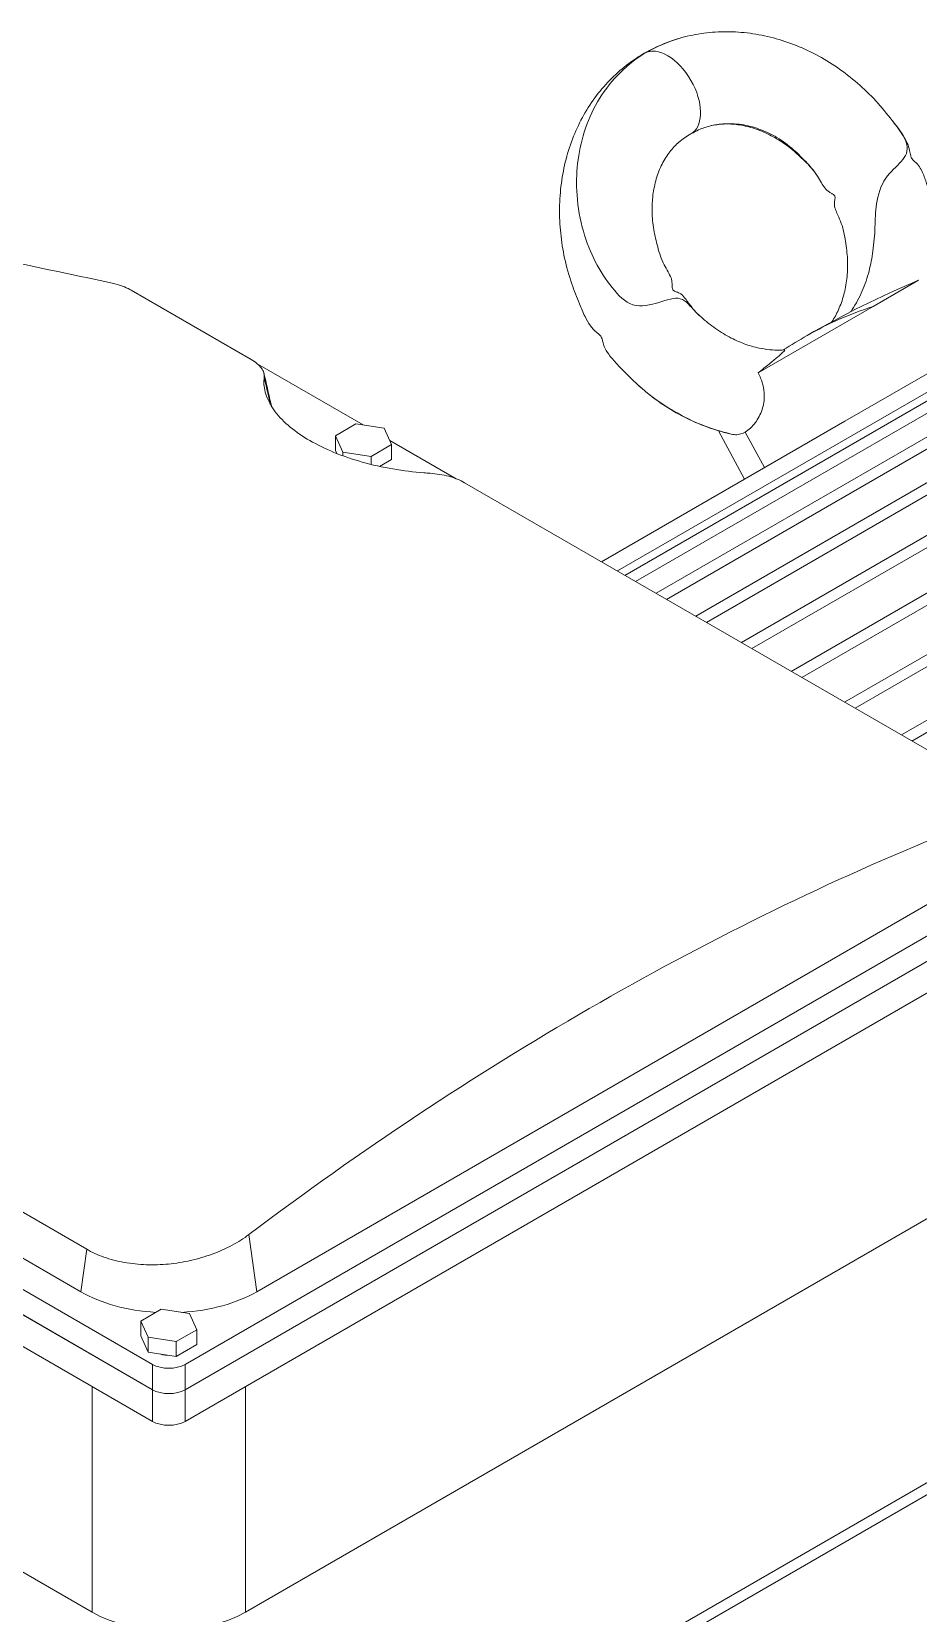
# Model space of a CAD drawing. Header units: millimetres. Extents: x -2122 to 22797, y 3569 to 89276.
# Drawn here: x 7705.9 to 7934.6, y 82292.7 to 82700.4 of the extents above; entities that cross this region are included whole.
import ezdxf

# ---------------------------------------------------------------- set-up
doc = ezdxf.new("R2010")
doc.units = ezdxf.units.MM
doc.header["$LTSCALE"] = 20
doc.layers.add('IA-TRAZ', color=8, linetype='Continuous', lineweight=5)

# ---------------------------------------------------------------- blocks, each defined once
blk = doc.blocks.new('A$C6cb7b9ed')
at = {"color": 0, "linetype": 'Continuous', "lineweight": 0, "extrusion": (2.77556e-16, 0.816497, 0.57735)}
for p, q in [((-602.86, 6589.19), (-460, 6671.67)), ((-592.61, 6583.27), (-440.31, 6671.2)), ((-738.13, 6667.29), (-707.22, 6649.44)), ((-610.86, 6593.81), (-479.8, 6669.47)), ((-608.13, 6592.23), (-477.02, 6667.93)), ((-600.13, 6587.61), (-457.23, 6670.12)), ((-589.87, 6581.69), (-437.55, 6669.64)), ((-580.86, 6576.49), (-421.41, 6668.54)), ((-578.12, 6574.91), (-418.65, 6666.98)), ((-546.91, 6663.12), (-535.22, 6669.87)), ((-576.55, 6646.01), (-546.91, 6663.12)), ((-567.98, 6569.05), (-403.26, 6664.15)), ((-565.25, 6567.48), (-400.51, 6662.59)), ((-612.81, 6594.94), (-496.8, 6661.91)), ((-504.66, 6662.11), (-554.16, 6633.53)), ((-554.26, 6561.13), (-385.85, 6658.36)), ((-551.53, 6559.55), (-383.11, 6656.79)), ((-539.6, 6552.67), (-368.82, 6651.26)), ((-678.38, 6632.57), (-705.55, 6648.26)), ((-536.87, 6551.09), (-366.08, 6649.69)), ((-680.21, 6632.85), (-685.52, 6629.79)), ((-672.96, 6631.73), (-680.21, 6632.85)), ((-671.02, 6627.55), (-672.96, 6631.73)), ((-616.91, 6597.3), (-554.16, 6633.53)), ((-586.79, 6631.08), (-580.02, 6618.6)), ((-579.88, 6630.75), (-574.85, 6621.58)), ((-683.57, 6625.6), (-685.52, 6629.79)), ((-685.52, 6629.79), (-685.52, 6625.95)), ((-685.18, 6625.23), (-685.52, 6625.95)), ((-671.02, 6627.55), (-676.32, 6624.48)), ((-654.34, 6618.69), (-671.51, 6628.6)), ((-671.02, 6627.55), (-671.02, 6623.71)), ((-676.32, 6624.48), (-683.57, 6625.6)), ((-683.57, 6625.6), (-683.57, 6624.62)), ((-676.32, 6624.48), (-676.32, 6622.41)), ((-671.02, 6623.71), (-674.14, 6621.9)), ((-652.22, 6617.69), (-529.81, 6547.02)), ((-968.17, 6526.35), (-732.71, 6390.41)), ((-732.71, 6383.88), (-971.01, 6521.46)), ((-968.17, 6519.82), (-732.71, 6383.88)), ((-495.83, 6522.28), (-724.23, 6390.41)), ((-495.83, 6515.75), (-724.23, 6383.88)), ((-724.23, 6383.88), (-495.83, 6515.75)), ((-971.01, 6513.3), (-732.71, 6375.72)), ((-724.23, 6375.72), (-495.83, 6507.58)), ((-705.76, 6409.15), (-528.28, 6511.62)), ((-749.64, 6420.1), (-872.05, 6490.77)), ((-874.27, 6480.21), (-751.18, 6409.15)), ((-708.68, 6326.55), (-523.81, 6433.29)), ((-705.76, 6409.15), (-707.83, 6423.87)), ((-751.18, 6409.15), (-749.64, 6420.1)), ((-884.27, 6405.08), (-748.26, 6326.55)), ((-730.41, 6404.64), (-735.72, 6401.58)), ((-733.78, 6397.39), (-735.72, 6401.58)), ((-735.72, 6401.58), (-735.72, 6397.74)), ((-723.16, 6403.52), (-730.41, 6404.64)), ((-721.22, 6399.34), (-723.16, 6403.52)), ((-733.78, 6393.56), (-735.72, 6397.74)), ((-721.22, 6399.34), (-726.53, 6396.27)), ((-721.22, 6399.34), (-721.22, 6395.5)), ((-726.53, 6396.27), (-733.78, 6397.39)), ((-733.78, 6397.39), (-733.78, 6393.56)), ((-726.53, 6392.43), (-733.78, 6393.56)), ((-726.53, 6396.27), (-726.53, 6392.43)), ((-721.22, 6395.5), (-726.53, 6392.43)), ((-732.71, 6390.41), (-732.71, 6383.88)), ((-724.23, 6390.41), (-724.23, 6383.88)), ((-748.26, 6326.55), (-748.26, 6384.69)), ((-732.71, 6375.72), (-732.71, 6383.88)), ((-724.23, 6383.88), (-724.23, 6375.72)), ((-708.68, 6384.69), (-708.68, 6326.55)), ((-672.32, 6279.53), (-525.08, 6364.54)), ((-669.55, 6277.98), (-522.35, 6362.96))]:
    blk.add_line(p, q, dxfattribs=at)
at = {"color": 0, "linetype": 'Continuous', "lineweight": 0, "extrusion": (-4.92246e-17, 1.11022e-16, -1)}
for start, end in [(60, 67.1697), (58.3721, 60)]:
    blk.add_arc((435.98, 6434.12), 255.78, start, end, dxfattribs=at)
at = {"color": 0, "linetype": 'Continuous', "lineweight": 0, "extrusion": (-1.40459e-17, 2.81423e-16, -1)}
blk.add_ellipse((-1286.99, 6050.68), major_axis=(1945.97, -241.31), ratio=0.357278, start_param=-1.378814, end_param=-1.332274, dxfattribs=at)
at = {"color": 0, "linetype": 'Continuous', "lineweight": 0, "extrusion": (1.77422e-16, 3.5883e-16, -1)}
blk.add_ellipse((-435.98, 6434.12), major_axis=(-127.89, 221.52), ratio=0.57735, start_param=0, end_param=0.125134, dxfattribs=at)
at = {"color": 0, "linetype": 'Continuous', "lineweight": 0}
for centre, major_axis, ratio, start_param, end_param in [((-495.39, 5593.65), (336.34, 951.74), 0.666532, 0.53622, 0.787884), ((-728.47, 6422.26), (32.12, 0), 0.57735, -2.356194, -1.675965), ((-728.47, 6422.26), (32.12, 0), 0.57735, -1.465216, -0.785398), ((-728.47, 6386.33), (6, 0), 0.57735, -2.356194, -0.785398), ((-865.3, 6034.63), (-157.42, 272.66), 0.57735, -1.359424, -0.212669), ((-865.3, 6034.63), (-157.5, 272.8), 0.57735, -1.34078, -0.230017)]:
    blk.add_ellipse(centre, major_axis=major_axis, ratio=ratio, start_param=start_param, end_param=end_param, dxfattribs=at)
at = {"color": 0, "linetype": 'Continuous', "lineweight": 0, "extrusion": (-8.48564e-17, 1.11022e-16, -1)}
for centre in [(-728.47, 6392.86), (-728.47, 6386.33)]:
    blk.add_ellipse(centre, major_axis=(-6, 0), ratio=0.57735, start_param=-2.356194, end_param=-0.785398, dxfattribs=at)
at = {"color": 0, "linetype": 'Continuous', "lineweight": 0, "extrusion": (7.43441e-17, -5.55112e-17, -1)}
blk.add_ellipse((-728.47, 6396.13), major_axis=(-5.8, 0), ratio=0.57735, start_param=-1.51244, end_param=-1.105554, dxfattribs=at)
at = {"color": 0, "linetype": 'Continuous', "lineweight": 0, "extrusion": (4.7997e-18, -5.55112e-17, -1)}
blk.add_ellipse((-728.47, 6378.17), major_axis=(-6, 0), ratio=0.57735, start_param=-2.356194, end_param=-0.785398, dxfattribs=at)
at = {"color": 0, "linetype": 'Continuous', "lineweight": 0, "extrusion": (2.05178e-16, 3.10756e-16, -1)}
blk.add_ellipse((-867.42, 6033.4), major_axis=(-157.5, 272.8), ratio=0.57735, start_param=0.230017, end_param=1.34078, dxfattribs=at)
at = {"color": 0, "linetype": 'Continuous', "lineweight": 0, "extrusion": (1.5632e-17, 2.77556e-16, -1)}
blk.add_ellipse((-728.47, 6338), major_axis=(28, 0), ratio=0.578054, start_param=0.786007, end_param=2.355586, dxfattribs=at)
at = {"color": 0, "linetype": 'Continuous', "lineweight": 0}
for points, knots in [([(-605.88, 6728.38), (-604.23, 6729.33), (-602.52, 6730.16), (-599.49, 6731.39), (-598.2, 6731.84), (-596.88, 6732.22)], [0, 0, 0, 0, 6.355214, 6.355214, 10.906953, 10.906953, 10.906953, 10.906953]), ([(-596.88, 6732.22), (-595.05, 6732.76), (-593.16, 6733.18), (-589.32, 6733.75), (-587.35, 6733.91), (-583.38, 6733.97), (-581.37, 6733.87), (-577.36, 6733.4), (-575.34, 6733.03), (-571.35, 6732.04), (-569.36, 6731.41), (-565.44, 6729.91), (-563.51, 6729.03), (-559.73, 6727.03), (-557.88, 6725.92), (-554.31, 6723.46), (-552.57, 6722.13), (-549.24, 6719.26), (-547.65, 6717.72), (-544.69, 6714.48), (-543.31, 6712.79), (-541.96, 6711.06)], [0, 0, 0, 0, 6.364454, 6.364454, 12.826421, 12.826421, 19.33754, 19.33754, 25.89319, 25.89319, 32.482158, 32.482158, 39.107108, 39.107108, 45.753866, 45.753866, 52.430953, 52.430953, 59.102111, 59.102111, 65.672264, 65.672264, 65.672264, 65.672264]), ([(-608.01, 6643.36), (-609.7, 6644.94), (-611.34, 6646.59), (-613.67, 6649.11), (-614.41, 6649.93), (-615.5, 6651.43), (-615.91, 6652.07), (-616.35, 6653.18), (-616.47, 6653.61), (-616.63, 6654.29), (-616.69, 6654.56), (-616.83, 6654.98), (-616.91, 6655.14), (-617.07, 6655.4), (-617.15, 6655.5), (-617.35, 6655.74), (-617.49, 6655.87), (-617.82, 6656.16), (-618.01, 6656.32), (-618.77, 6656.97), (-619.3, 6657.52), (-620.29, 6658.88), (-620.73, 6659.69), (-621.68, 6661.59), (-622.15, 6662.7), (-623.29, 6665.51), (-623.96, 6667.21), (-625.31, 6671.11), (-625.94, 6673.33), (-626.87, 6677.69), (-627.21, 6679.84), (-627.65, 6684.14), (-627.75, 6686.31), (-627.7, 6690.62), (-627.54, 6692.77), (-626.98, 6696.98), (-626.58, 6699.06), (-625.53, 6703.1), (-624.88, 6705.07), (-623.35, 6708.88), (-622.47, 6710.72), (-620.48, 6714.23), (-619.39, 6715.91), (-616.99, 6719.06), (-615.69, 6720.55), (-612.92, 6723.3), (-611.44, 6724.57), (-608.61, 6726.69), (-607.27, 6727.58), (-605.88, 6728.38)], [0, 0, 0, 0, 7.054263, 7.054263, 10.358419, 10.358419, 12.618479, 12.618479, 13.932191, 13.932191, 14.773647, 14.773647, 15.360833, 15.360833, 15.752872, 15.752872, 16.315254, 16.315254, 17.066989, 17.066989, 19.332736, 19.332736, 22.097777, 22.097777, 25.697595, 25.697595, 31.195494, 31.195494, 38.144593, 38.144593, 44.730848, 44.730848, 51.396463, 51.396463, 58.087624, 58.087624, 64.746246, 64.746246, 71.378283, 71.378283, 77.975074, 77.975074, 84.526878, 84.526878, 91.041165, 91.041165, 97.509392, 97.509392, 102.885166, 102.885166, 102.885166, 102.885166]), ([(-605.19, 6728.69), (-607.75, 6727.22), (-612.22, 6723.76), (-617.61, 6717.03), (-621.25, 6709.34), (-623.17, 6701.22), (-623.55, 6692.57), (-622.25, 6683.87), (-619.26, 6675.52), (-615.11, 6668.93), (-607.71, 6660.31), (-597.31, 6667.57), (-593.9, 6662.94), (-591.93, 6661.02), (-591.25, 6660.41)], [0, 0, 0, 0, 0.0292678, 0.0579911, 0.0856446, 0.1118316, 0.1363053, 0.1643279, 0.1895917, 0.2124347, 0.2337375, 0.2806189, 0.3077764, 0.3213086, 0.3213086, 0.3213086, 0.3213086]), ([(-593.86, 6707.6), (-590.84, 6709.35), (-590.52, 6714.8), (-596.2, 6726.23), (-601.54, 6729.98), (-605.19, 6728.69)], [0.0165685, 0.0165685, 0.0165685, 0.0165685, 0.25, 0.25, 0.5, 0.5, 0.5, 0.5]), ([(-593.86, 6707.6), (-595.01, 6706.94), (-596.04, 6706.24), (-597.78, 6704.76), (-598.55, 6703.94), (-600.02, 6702.05), (-600.7, 6700.98), (-601.88, 6698.65), (-602.39, 6697.38), (-603.17, 6694.71), (-603.46, 6693.32), (-603.82, 6690.47), (-603.9, 6689), (-603.84, 6686.01), (-603.7, 6684.48), (-603.18, 6681.46), (-602.83, 6679.95), (-602.01, 6676.88), (-601.5, 6675.31), (-600.42, 6673.25), (-600.08, 6672.67), (-599.47, 6671.56), (-599.19, 6671.03), (-598.83, 6670.01), (-598.73, 6669.53), (-598.69, 6668.78), (-598.69, 6668.52), (-598.67, 6668.14), (-598.67, 6668.03), (-598.64, 6667.84), (-598.63, 6667.75), (-598.58, 6667.57), (-598.54, 6667.48), (-598.45, 6667.34), (-598.4, 6667.29), (-598.26, 6667.17), (-598.16, 6667.11), (-597.94, 6667), (-597.81, 6666.95), (-597.56, 6666.86), (-597.43, 6666.82), (-597.15, 6666.71), (-596.98, 6666.64), (-596.58, 6666.44), (-596.35, 6666.27), (-595.93, 6665.9), (-595.74, 6665.69), (-595.24, 6665.1), (-594.94, 6664.7), (-594.11, 6663.54), (-593.57, 6662.79), (-592.43, 6661.52), (-591.85, 6660.95), (-591.25, 6660.41)], [0, 0, 0, 0, 5.616157, 5.616157, 10.922144, 10.922144, 16.368194, 16.368194, 21.869075, 21.869075, 27.12157, 27.12157, 32.169533, 32.169533, 37.203154, 37.203154, 41.986382, 41.986382, 47.013864, 47.013864, 49.031998, 49.031998, 50.820188, 50.820188, 52.281891, 52.281891, 53.073547, 53.073547, 53.40872, 53.40872, 53.678895, 53.678895, 54.005834, 54.005834, 54.307455, 54.307455, 54.716105, 54.716105, 55.142968, 55.142968, 55.528353, 55.528353, 56.067517, 56.067517, 56.930718, 56.930718, 57.781912, 57.781912, 59.261995, 59.261995, 62.061156, 62.061156, 64.570405, 64.570405, 64.570405, 64.570405]), ([(-589.53, 6709.5), (-590.6, 6709.2), (-591.63, 6708.78), (-593.09, 6708.03), (-593.48, 6707.82), (-593.86, 6707.6)], [0, 0, 0, 0, 5.37101, 5.37101, 7.259616, 7.259616, 7.259616, 7.259616]), ([(-561.24, 6696.73), (-561.27, 6696.77), (-562.18, 6698.2), (-564.35, 6700.61), (-567.94, 6704.2), (-572.03, 6707.01), (-576.41, 6709.03), (-580.9, 6710.17), (-585.35, 6710.35), (-588.24, 6709.87), (-589.53, 6709.5)], [0.7869405, 0.7869405, 0.7869405, 0.7869405, 0.7875653, 0.8104083, 0.8356721, 0.8636947, 0.8881684, 0.9143554, 0.9420089, 0.9664593, 0.9664593, 0.9664593, 0.9664593]), ([(-561.24, 6696.73), (-561.73, 6697.49), (-562.28, 6698.21), (-563.64, 6699.76), (-564.47, 6700.58), (-566.54, 6702.56), (-567.8, 6703.66), (-570.26, 6705.48), (-571.45, 6706.23), (-573.94, 6707.59), (-575.25, 6708.18), (-577.82, 6709.13), (-579.09, 6709.49), (-581.61, 6709.99), (-582.85, 6710.13), (-585.3, 6710.19), (-586.51, 6710.1), (-588.3, 6709.81), (-588.93, 6709.67), (-589.53, 6709.5)], [0, 0, 0, 0, 2.756541, 2.756541, 6.345957, 6.345957, 11.626443, 11.626443, 16.326003, 16.326003, 21.335257, 21.335257, 26.342002, 26.342002, 31.435729, 31.435729, 36.710499, 36.710499, 39.702582, 39.702582, 39.702582, 39.702582]), ([(-552.7, 6661.72), (-552.56, 6661.92), (-551.4, 6663.59), (-549.58, 6666.96), (-547.85, 6672.08), (-546.83, 6677.6), (-546.32, 6683.42), (-546.33, 6689.49), (-543.71, 6698.52), (-535.31, 6702.12), (-540.32, 6708.96), (-541.92, 6711.01), (-541.96, 6711.06)], [0.5553544, 0.5553544, 0.5553544, 0.5553544, 0.5590997, 0.5871438, 0.6136152, 0.6382847, 0.6664995, 0.6922236, 0.7193811, 0.7662625, 0.7875653, 0.7881589, 0.7881589, 0.7881589, 0.7881589]), ([(-541.96, 6711.06), (-540.52, 6709.22), (-539.01, 6707.37), (-537.8, 6704.62), (-537.61, 6703.97), (-537.38, 6702.87), (-537.31, 6702.41), (-537.12, 6701.7), (-537.01, 6701.44), (-536.74, 6701.03), (-536.6, 6700.88), (-536.21, 6700.5), (-535.97, 6700.29), (-535.36, 6699.69), (-535.02, 6699.26), (-534.45, 6698.32), (-534.21, 6697.81), (-533.6, 6696.35), (-533.28, 6695.39), (-532.53, 6692.97), (-532.13, 6691.52), (-531.19, 6687.97), (-530.72, 6685.86), (-530.04, 6681.49), (-529.84, 6679.23), (-529.7, 6674.86), (-529.76, 6672.73), (-530.13, 6668.51), (-530.45, 6666.41), (-530.97, 6663.97), (-531.06, 6663.59), (-531.15, 6663.22)], [0, 0, 0, 0, 7.015429, 7.015429, 9.01418, 9.01418, 10.398312, 10.398312, 11.239834, 11.239834, 11.917988, 11.917988, 12.912526, 12.912526, 14.512964, 14.512964, 16.204171, 16.204171, 19.256836, 19.256836, 23.825366, 23.825366, 30.427002, 30.427002, 37.400253, 37.400253, 44.020644, 44.020644, 50.723694, 50.723694, 51.959437, 51.959437, 51.959437, 51.959437]), ([(-557.52, 6659.18), (-556.9, 6660.12), (-556.32, 6661.15), (-555.28, 6663.46), (-554.82, 6664.74), (-554.1, 6667.42), (-553.83, 6668.82), (-553.5, 6671.72), (-553.44, 6673.22), (-553.52, 6676.25), (-553.67, 6677.79), (-554.13, 6680.9), (-554.42, 6682.48), (-555.14, 6684.72), (-555.44, 6685.44), (-555.97, 6686.61), (-556.17, 6687.06), (-556.55, 6687.98), (-556.72, 6688.45), (-556.86, 6689.23), (-556.88, 6689.52), (-556.84, 6690.12), (-556.79, 6690.43), (-556.72, 6690.84), (-556.71, 6690.95), (-556.7, 6691.22), (-556.7, 6691.36), (-556.76, 6691.54), (-556.79, 6691.59), (-556.87, 6691.72), (-556.94, 6691.8), (-557.09, 6691.93), (-557.17, 6691.99), (-557.35, 6692.1), (-557.45, 6692.16), (-557.77, 6692.34), (-557.97, 6692.46), (-558.62, 6692.89), (-559.03, 6693.28), (-559.68, 6694.13), (-559.95, 6694.57), (-560.56, 6695.59), (-560.89, 6696.17), (-561.24, 6696.73)], [0.633633, 0.633633, 0.633633, 0.633633, 5.715002, 5.715002, 10.981291, 10.981291, 16.094124, 16.094124, 21.123181, 21.123181, 26.03524, 26.03524, 30.969934, 30.969934, 33.348606, 33.348606, 34.828342, 34.828342, 36.328173, 36.328173, 37.233223, 37.233223, 38.141954, 38.141954, 38.504198, 38.504198, 39.008435, 39.008435, 39.209464, 39.209464, 39.553961, 39.553961, 39.841608, 39.841608, 40.194352, 40.194352, 40.920712, 40.920712, 42.56412, 42.56412, 44.129285, 44.129285, 46.123699, 46.123699, 46.123699, 46.123699]), ([(-738.13, 6667.29), (-739.19, 6667.9), (-740.53, 6668.46), (-742.48, 6669.01), (-742.96, 6669.13), (-743.45, 6669.24)], [3.7149237, 3.7149237, 3.7149237, 3.7149237, 4.164316, 4.164316, 4.3081745, 4.3081745, 4.3081745, 4.3081745]), ([(-591.25, 6660.41), (-590.05, 6659.33), (-588.77, 6658.34), (-586.17, 6656.5), (-584.82, 6655.68), (-582.22, 6654.34), (-580.94, 6653.8), (-578.36, 6652.89), (-577.04, 6652.53), (-574.76, 6652.1), (-573.77, 6651.97), (-572.83, 6651.91)], [0, 0, 0, 0, 5.022753, 5.022753, 10.176326, 10.176326, 14.958978, 14.958978, 20.016122, 20.016122, 23.991785, 23.991785, 23.991785, 23.991785]), ([(-576.55, 6646.01), (-575.49, 6646.83), (-574.55, 6647.57), (-572.87, 6648.94), (-572.14, 6649.55), (-570.96, 6650.57), (-570.48, 6650.99), (-569.83, 6651.62), (-569.62, 6651.85), (-569.64, 6651.92)], [-1.947603, -1.947603, -1.947603, -1.947603, -1.468922, -1.468922, -0.972524, -0.972524, -0.485458, -0.485458, 0, 0, 0, 0]), ([(-572.83, 6651.91), (-572, 6651.86), (-570.93, 6651.85), (-569.88, 6651.91), (-569.64, 6651.92)], [0.42738778, 0.42738778, 0.42738778, 0.42738778, 0.44090025, 0.44481755, 0.44481755, 0.44481755, 0.44481755]), ([(-703.88, 6644.82), (-703.83, 6645.21), (-703.87, 6645.61), (-704.1, 6646.42), (-704.31, 6646.82), (-704.88, 6647.61), (-705.25, 6648), (-706.13, 6648.75), (-706.64, 6649.11), (-707.22, 6649.44)], [-0.9788863, -0.9788863, -0.9788863, -0.9788863, -0.7341099, -0.7341099, -0.4898984, -0.4898984, -0.2451084, -0.2451084, 0, 0, 0, 0]), ([(-703.88, 6644.82), (-703.91, 6644.54), (-703.93, 6644.27), (-703.99, 6642.73), (-703.78, 6641.39), (-702.81, 6638.68), (-702.04, 6637.3), (-699.97, 6634.6), (-698.68, 6633.28), (-695.66, 6630.78), (-693.93, 6629.61), (-690.24, 6627.48), (-688.16, 6626.45), (-683.61, 6624.58), (-681.15, 6623.74), (-676.02, 6622.29), (-673.35, 6621.69), (-667.99, 6620.76), (-665.3, 6620.43), (-662.17, 6620.18), (-661.63, 6620.15), (-661.08, 6620.11)], [-15.550084, -15.550084, -15.550084, -15.550084, -15.379993, -15.379993, -14.598513, -14.598513, -13.817034, -13.817034, -13.035554, -13.035554, -12.254075, -12.254075, -11.470676, -11.470676, -10.687276, -10.687276, -9.903877, -9.903877, -9.120478, -9.120478, -8.95791, -8.95791, -8.95791, -8.95791]), ([(-703.93, 6645.82), (-703.35, 6643.29), (-702.76, 6640.75), (-702.1, 6637.92), (-702.03, 6637.62), (-701.97, 6637.33)], [0, 0, 0, 0, 10.000003, 10.000003, 11.150087, 11.150087, 11.150087, 11.150087]), ([(-608.01, 6643.36), (-606.92, 6642.35), (-603.28, 6639.22), (-596.8, 6635.03), (-589.34, 6631.77), (-584.72, 6630.5), (-582.72, 6630.08)], [0.32066027, 0.32066027, 0.32066027, 0.32066027, 0.33350048, 0.36171525, 0.38638477, 0.4052109, 0.4052109, 0.4052109, 0.4052109]), ([(-583.05, 6630.13), (-585.05, 6630.56), (-587.04, 6631.11), (-590.97, 6632.48), (-592.92, 6633.3), (-596.72, 6635.17), (-598.59, 6636.24), (-602.21, 6638.58), (-603.97, 6639.87), (-606.45, 6641.95), (-607.24, 6642.64), (-608.01, 6643.36)], [0, 0, 0, 0, 6.566574, 6.566574, 13.205571, 13.205571, 19.890485, 19.890485, 26.573218, 26.573218, 29.798934, 29.798934, 29.798934, 29.798934]), ([(-579.88, 6630.75), (-578.96, 6631.28), (-578.05, 6632.11), (-576.55, 6634.12), (-575.93, 6635.24), (-575.12, 6637.69), (-574.9, 6638.95), (-574.95, 6641.02), (-575.04, 6642), (-575.65, 6644.17), (-576.05, 6645.11), (-576.55, 6646.01)], [-3.05654, -3.05654, -3.05654, -3.05654, -2.14748, -2.14748, -1.375024, -1.375024, -0.680294, -0.680294, -0.307676, -0.307676, -0.000001, -0.000001, -0.000001, -0.000001]), ([(-582.72, 6630.08), (-582.25, 6630.02), (-581.78, 6630.05), (-580.83, 6630.28), (-580.35, 6630.47), (-579.88, 6630.75)], [-0.567028, -0.567028, -0.567028, -0.567028, -0.2831014, -0.2831014, -0.000001, -0.000001, -0.000001, -0.000001]), ([(-652.22, 6617.69), (-652.8, 6618.02), (-653.43, 6618.33), (-654.8, 6618.88), (-655.53, 6619.13), (-657.06, 6619.54), (-657.85, 6619.71), (-659.46, 6619.97), (-660.27, 6620.06), (-661.08, 6620.11)], [-0.979459, -0.979459, -0.979459, -0.979459, -0.7345787, -0.7345787, -0.4899973, -0.4899973, -0.2452819, -0.2452819, 0, 0, 0, 0]), ([(-707.83, 6423.87), (-709.11, 6422.91), (-710.56, 6421.98), (-713.74, 6420.27), (-715.47, 6419.5), (-719.08, 6418.17), (-720.96, 6417.62), (-724.77, 6416.76), (-726.69, 6416.46), (-730.41, 6416.1), (-732.34, 6416.03), (-736.19, 6416.16), (-738.11, 6416.36), (-741.79, 6417.02), (-743.55, 6417.49), (-746.82, 6418.64), (-748.32, 6419.33), (-749.64, 6420.1)], [4.354404, 4.354404, 4.354404, 4.354404, 4.91542, 4.91542, 5.476436, 5.476436, 6.037453, 6.037453, 6.598469, 6.598469, 7.161038, 7.161038, 7.723608, 7.723608, 8.286177, 8.286177, 8.848746, 8.848746, 8.848746, 8.848746])]:
    blk.add_open_spline(points, degree=3, knots=knots, dxfattribs=at)
for points in [[(-596.88, 6732.22), (-599.82, 6731.36), (-602.65, 6730.16), (-605.19, 6728.69)], [(-605.19, 6728.69), (-605.43, 6728.61), (-605.66, 6728.5), (-605.88, 6728.38)], [(-572.83, 6651.91), (-571.74, 6651.84), (-570.69, 6651.86), (-569.69, 6651.95)], [(-569.64, 6651.92), (-569.64, 6651.94), (-569.66, 6651.95), (-569.69, 6651.95)], [(-702.3, 6637.89), (-702.83, 6640.2), (-703.35, 6642.51), (-703.88, 6644.82)], [(-583.05, 6630.13), (-582.94, 6630.11), (-582.83, 6630.09), (-582.72, 6630.08)]]:
    blk.add_open_spline(points, degree=3, dxfattribs=at)
blk.add_rational_spline([(-955.53, 6394.42), (-858.96, 6337.25), (-759.97, 6281.52)], [1.0038152068, 1.07308956868, 1.0038152068], degree=2, dxfattribs=at)

msp = doc.modelspace()

# ---------------------------------------------------------------- block references
at = {"layer": 'IA-TRAZ'}
msp.add_blockref('A$C6cb7b9ed', (8469.77, 75966.46, 10192.11), dxfattribs=at)

doc.saveas('drawing.dxf')
